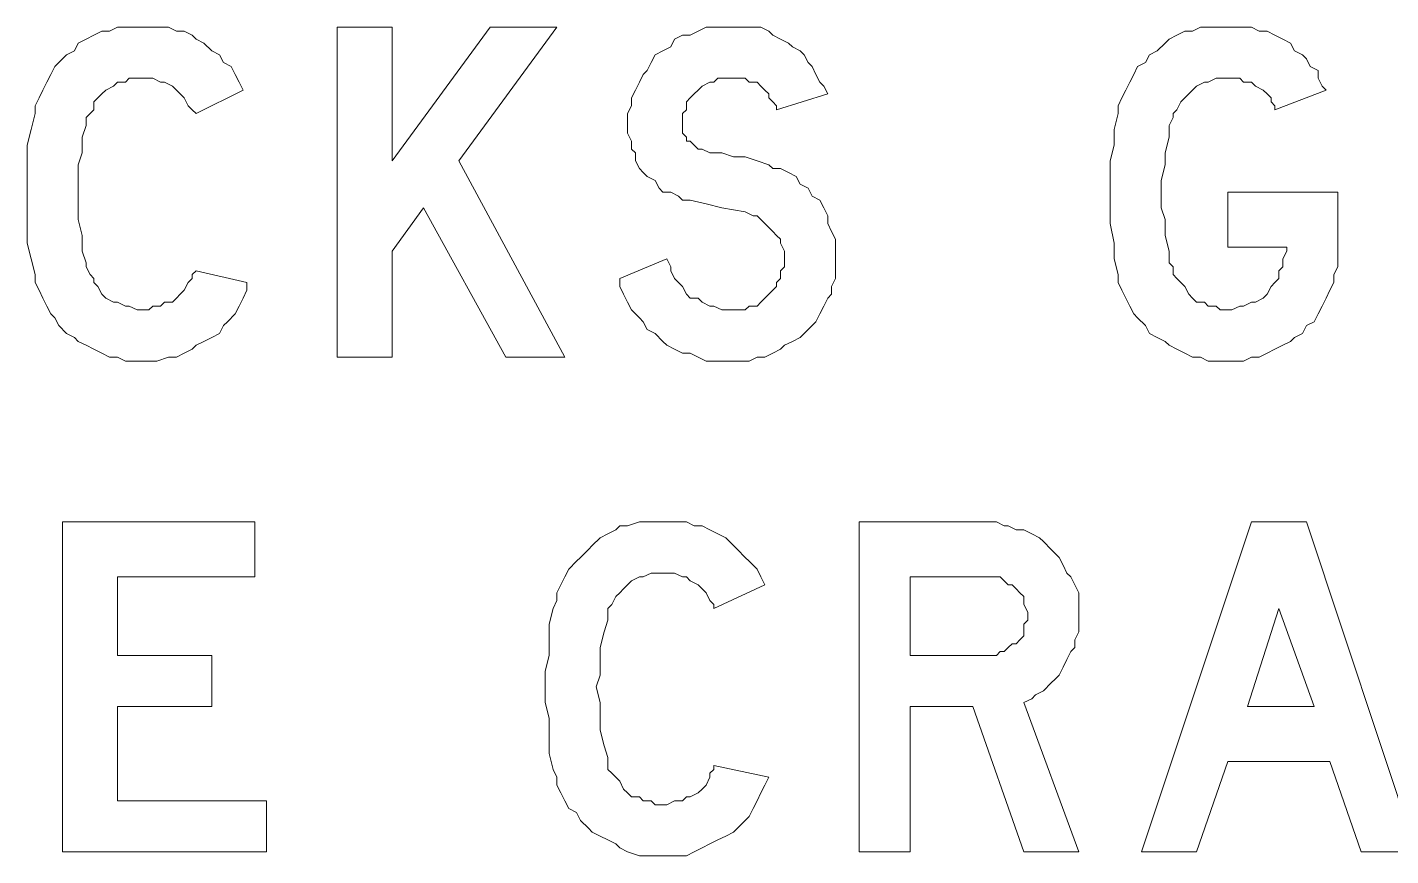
# Model space of a CAD drawing. Extents: x 171 to 1038, y -1303 to 275.
# Drawn here: x 239.63 to 256.17, y 208.59 to 218.63 of the extents above; entities that cross this region are included whole.
import ezdxf

# ---------------------------------------------------------------- set-up
doc = ezdxf.new("R2010")
doc.units = 0
doc.header["$LTSCALE"] = 12
doc.header["$MEASUREMENT"] = 0
doc.layers.get('0').update_dxf_attribs({"linetype": 'CONTINUOUS'})

msp = doc.modelspace()

# ---------------------------------------------------------------- linework, layer by layer
at = {"color": 3, "lineweight": 0}
for points in [[(241.006, 218.631), (240.911, 218.631), (240.816, 218.631), (240.721, 218.631), (240.625, 218.583), (240.53, 218.583), (240.435, 218.536), (240.34, 218.488), (240.245, 218.44), (240.197, 218.345), (240.102, 218.298), (240.007, 218.202), (239.959, 218.155), (239.912, 218.06), (239.864, 217.964), (239.816, 217.869), (239.769, 217.774), (239.721, 217.679), (239.721, 217.584), (239.674, 217.393), (239.626, 217.203), (239.626, 217.012), (239.626, 216.822), (239.626, 216.632), (239.626, 216.441), (239.626, 216.251), (239.626, 216.013), (239.674, 215.823), (239.721, 215.632), (239.721, 215.537), (239.769, 215.442), (239.816, 215.347), (239.864, 215.252), (239.912, 215.156), (239.959, 215.109), (240.007, 215.014), (240.102, 214.918), (240.197, 214.871), (240.245, 214.823), (240.34, 214.776), (240.435, 214.728), (240.53, 214.68), (240.625, 214.633), (240.721, 214.633), (240.816, 214.585), (240.911, 214.585), (241.006, 214.585), (241.101, 214.585), (241.197, 214.585), (241.339, 214.633), (241.435, 214.633), (241.53, 214.68), (241.625, 214.728), (241.673, 214.776), (241.768, 214.823), (241.863, 214.871), (241.958, 214.918), (242.006, 215.014), (242.053, 215.061), (242.148, 215.156), (242.196, 215.252), (242.244, 215.347), (242.291, 215.442), (242.291, 215.537), (241.673, 215.68)], [(241.958, 218.298), (241.863, 218.345), (241.768, 218.44), (241.673, 218.488), (241.625, 218.536), (241.53, 218.583), (241.435, 218.583), (241.339, 218.631), (241.197, 218.631), (241.101, 218.631), (241.006, 218.631)], [(243.386, 218.631), (244.052, 218.631), (244.052, 217.012), (245.242, 218.631), (246.051, 218.631), (244.861, 217.012), (246.146, 214.633), (245.432, 214.633), (244.433, 216.441), (244.052, 215.918), (244.052, 214.633), (243.386, 214.633), (243.386, 218.631), (243.386, 218.631)], [(248.145, 218.631), (248.05, 218.631), (247.955, 218.631), (247.86, 218.631), (247.765, 218.583), (247.669, 218.536), (247.574, 218.536), (247.479, 218.488), (247.431, 218.393), (247.336, 218.345), (247.241, 218.298), (247.193, 218.202), (247.146, 218.107), (247.098, 218.06), (247.051, 217.964), (247.003, 217.869), (246.956, 217.774), (246.956, 217.679), (246.908, 217.584), (246.908, 217.488), (246.908, 217.393), (246.908, 217.346), (246.956, 217.25), (246.956, 217.155), (247.003, 217.108), (247.003, 217.012), (247.051, 216.917), (247.098, 216.87), (247.146, 216.822), (247.241, 216.775), (247.289, 216.679), (247.336, 216.632), (247.431, 216.632), (247.527, 216.584), (247.574, 216.537), (247.669, 216.537)], [(248.716, 217.631), (249.335, 217.822), (249.288, 217.917), (249.24, 217.964), (249.192, 218.06), (249.145, 218.155), (249.097, 218.202), (249.05, 218.298), (249.002, 218.345), (248.907, 218.393), (248.859, 218.44), (248.764, 218.488), (248.669, 218.536), (248.621, 218.583), (248.526, 218.631), (248.431, 218.631), (248.336, 218.631), (248.241, 218.631), (248.145, 218.631)], [(254.19, 218.631), (254.095, 218.631), (253.952, 218.631), (253.857, 218.631), (253.761, 218.583), (253.666, 218.583), (253.571, 218.536), (253.476, 218.488), (253.428, 218.44), (253.333, 218.345), (253.238, 218.298), (253.19, 218.202), (253.095, 218.155), (253.048, 218.06), (253, 217.964), (252.952, 217.869), (252.905, 217.774), (252.857, 217.679), (252.857, 217.584), (252.81, 217.393), (252.81, 217.203), (252.762, 217.012), (252.762, 216.822), (252.762, 216.632), (252.762, 216.441), (252.762, 216.251), (252.81, 216.013), (252.81, 215.823), (252.857, 215.632), (252.857, 215.537), (252.905, 215.442), (252.952, 215.347), (253, 215.252), (253.048, 215.156), (253.095, 215.109), (253.19, 215.014), (253.238, 214.918), (253.333, 214.871), (253.428, 214.823), (253.476, 214.776), (253.571, 214.728), (253.666, 214.68), (253.761, 214.633), (253.857, 214.633), (253.952, 214.585), (254.095, 214.585), (254.19, 214.585), (254.285, 214.585), (254.38, 214.585), (254.475, 214.633), (254.571, 214.633), (254.666, 214.68), (254.761, 214.728), (254.856, 214.776), (254.951, 214.823), (254.999, 214.871), (255.094, 214.918), (255.142, 215.014), (255.237, 215.061), (255.285, 215.156), (255.332, 215.252), (255.38, 215.347), (255.427, 215.442), (255.475, 215.537), (255.475, 215.632), (255.522, 215.727), (255.522, 215.823), (255.522, 216.632), (254.19, 216.632), (254.19, 215.965), (254.904, 215.965)], [(255.094, 218.298), (254.999, 218.345), (254.951, 218.44), (254.856, 218.488), (254.761, 218.536), (254.666, 218.583), (254.571, 218.583), (254.475, 218.631), (254.38, 218.631), (254.285, 218.631), (254.19, 218.631)], [(242.244, 217.869), (242.196, 217.964), (242.148, 218.06), (242.101, 218.155), (242.006, 218.202), (241.958, 218.298)], [(255.38, 217.869), (255.332, 217.917), (255.285, 218.012), (255.285, 218.107), (255.189, 218.155), (255.142, 218.25), (255.094, 218.298)], [(241.006, 218.012), (240.959, 218.012), (240.863, 218.012), (240.816, 217.964), (240.721, 217.964), (240.673, 217.917), (240.578, 217.869), (240.53, 217.822), (240.483, 217.774), (240.435, 217.726), (240.435, 217.631), (240.387, 217.584), (240.34, 217.536), (240.34, 217.441), (240.292, 217.298), (240.292, 217.108), (240.245, 216.965), (240.245, 216.775), (240.245, 216.632), (240.245, 216.441), (240.245, 216.299), (240.292, 216.108), (240.292, 215.918), (240.34, 215.775), (240.34, 215.727), (240.387, 215.632), (240.435, 215.585), (240.435, 215.537), (240.483, 215.489), (240.53, 215.394), (240.578, 215.347), (240.673, 215.299), (240.721, 215.299), (240.816, 215.252), (240.863, 215.252), (240.959, 215.204), (241.006, 215.204), (241.101, 215.204), (241.149, 215.252), (241.244, 215.252), (241.292, 215.299), (241.387, 215.299), (241.435, 215.347), (241.482, 215.394), (241.53, 215.442), (241.577, 215.537), (241.625, 215.585), (241.625, 215.632), (241.673, 215.68)], [(241.482, 217.822), (241.435, 217.869), (241.387, 217.917), (241.292, 217.964), (241.244, 217.964), (241.149, 218.012), (241.101, 218.012), (241.006, 218.012)], [(248.145, 218.012), (248.098, 218.012), (248.003, 218.012), (247.955, 217.964), (247.907, 217.964), (247.812, 217.917), (247.765, 217.869), (247.717, 217.822), (247.669, 217.774), (247.622, 217.726), (247.622, 217.631)], [(248.716, 217.631), (248.716, 217.679), (248.669, 217.726), (248.621, 217.774), (248.621, 217.822), (248.574, 217.869), (248.526, 217.917), (248.479, 217.964), (248.383, 217.964), (248.336, 218.012), (248.288, 218.012), (248.241, 218.012), (248.145, 218.012)], [(254.19, 218.012), (254.095, 218.012), (254.047, 218.012), (253.952, 217.964), (253.904, 217.964), (253.809, 217.917), (253.761, 217.869), (253.714, 217.822), (253.666, 217.774), (253.619, 217.726), (253.571, 217.631), (253.524, 217.584), (253.524, 217.536), (253.476, 217.441), (253.476, 217.298), (253.428, 217.108), (253.428, 216.965), (253.381, 216.775), (253.381, 216.632), (253.381, 216.441), (253.428, 216.299), (253.428, 216.108), (253.476, 215.918), (253.476, 215.775), (253.524, 215.727), (253.524, 215.632), (253.571, 215.585), (253.619, 215.537), (253.666, 215.489), (253.714, 215.394), (253.761, 215.347), (253.809, 215.299), (253.904, 215.299), (253.952, 215.252), (254.047, 215.252), (254.095, 215.204), (254.19, 215.204), (254.237, 215.204), (254.333, 215.252), (254.38, 215.252), (254.475, 215.299), (254.523, 215.299), (254.618, 215.347), (254.666, 215.394), (254.713, 215.489), (254.761, 215.537), (254.809, 215.585), (254.809, 215.68), (254.856, 215.727), (254.856, 215.823), (254.904, 215.918), (254.904, 215.965)], [(254.666, 217.822), (254.618, 217.869), (254.523, 217.917), (254.475, 217.964), (254.38, 217.964), (254.333, 218.012), (254.237, 218.012), (254.19, 218.012)], [(241.673, 217.584), (241.625, 217.631), (241.577, 217.679), (241.53, 217.774), (241.482, 217.822)], [(241.673, 217.584), (242.244, 217.869)], [(254.761, 217.631), (254.761, 217.679), (254.713, 217.726), (254.713, 217.774), (254.666, 217.822)], [(254.761, 217.631), (255.38, 217.869)], [(247.622, 217.631), (247.574, 217.584), (247.574, 217.536), (247.574, 217.488), (247.574, 217.441), (247.574, 217.393), (247.574, 217.346), (247.622, 217.298), (247.622, 217.25), (247.669, 217.25), (247.717, 217.203), (247.765, 217.155)], [(247.384, 215.823), (246.813, 215.585), (246.813, 215.489), (246.86, 215.394), (246.908, 215.299), (246.956, 215.204), (247.051, 215.109), (247.098, 215.061), (247.146, 214.966), (247.241, 214.918), (247.336, 214.823), (247.384, 214.776), (247.479, 214.728), (247.574, 214.68), (247.669, 214.68), (247.765, 214.633), (247.86, 214.585), (247.955, 214.585), (248.098, 214.585), (248.193, 214.585), (248.288, 214.585), (248.383, 214.585), (248.479, 214.633), (248.574, 214.633), (248.669, 214.68), (248.764, 214.728), (248.812, 214.776), (248.907, 214.823), (249.002, 214.871), (249.05, 214.918), (249.145, 215.014), (249.192, 215.061), (249.24, 215.156), (249.288, 215.252), (249.335, 215.347), (249.383, 215.394), (249.383, 215.489), (249.43, 215.585), (249.43, 215.68), (249.43, 215.775), (249.43, 215.87), (249.43, 215.965), (249.43, 216.061), (249.383, 216.156), (249.335, 216.251), (249.335, 216.346), (249.288, 216.441), (249.24, 216.537), (249.145, 216.584), (249.097, 216.679), (249.002, 216.727), (248.954, 216.822), (248.859, 216.87), (248.764, 216.917), (248.669, 216.917), (248.621, 216.965), (248.479, 217.012), (248.336, 217.06), (248.193, 217.06), (248.05, 217.108)], [(247.765, 217.155), (247.812, 217.155), (247.907, 217.108), (247.955, 217.108), (248.05, 217.108)], [(248.05, 216.441), (247.86, 216.489), (247.669, 216.537)], [(248.05, 216.441), (248.336, 216.394)], [(248.812, 215.727), (248.812, 215.823), (248.812, 215.87), (248.812, 215.918), (248.764, 216.013), (248.764, 216.061), (248.716, 216.108), (248.669, 216.156), (248.621, 216.203), (248.574, 216.251), (248.526, 216.299), (248.479, 216.346), (248.431, 216.346), (248.336, 216.394)], [(247.384, 215.823), (247.431, 215.727), (247.431, 215.68), (247.479, 215.585), (247.527, 215.537), (247.574, 215.489), (247.622, 215.394), (247.669, 215.347), (247.765, 215.347), (247.812, 215.299), (247.907, 215.252), (247.955, 215.252), (248.05, 215.204), (248.145, 215.204), (248.193, 215.204), (248.288, 215.204)], [(248.288, 215.204), (248.336, 215.204), (248.383, 215.252), (248.479, 215.252), (248.526, 215.299), (248.574, 215.347), (248.621, 215.394), (248.669, 215.442), (248.716, 215.489), (248.716, 215.537), (248.764, 215.585), (248.764, 215.68), (248.812, 215.727)], [(240.054, 212.634), (242.386, 212.634), (242.386, 211.967), (240.721, 211.967), (240.721, 211.016), (241.863, 211.016), (241.863, 210.397), (240.721, 210.397), (240.721, 209.255), (242.529, 209.255), (242.529, 208.636), (240.054, 208.636), (240.054, 212.634), (240.054, 212.634)], [(247.336, 212.634), (247.241, 212.634), (247.146, 212.634), (247.051, 212.634), (246.908, 212.586), (246.813, 212.586), (246.765, 212.539), (246.67, 212.491), (246.575, 212.443), (246.48, 212.348), (246.432, 212.301), (246.337, 212.205), (246.289, 212.158), (246.194, 212.063), (246.146, 211.967), (246.099, 211.872), (246.051, 211.777), (246.051, 211.682), (246.004, 211.587), (245.956, 211.396), (245.956, 211.206), (245.956, 211.016), (245.908, 210.825), (245.908, 210.635), (245.908, 210.444), (245.956, 210.254), (245.956, 210.016), (245.956, 209.826), (246.004, 209.635), (246.051, 209.54), (246.051, 209.445), (246.099, 209.35), (246.146, 209.255), (246.194, 209.159), (246.289, 209.112), (246.337, 209.017), (246.432, 208.921), (246.48, 208.874), (246.575, 208.826), (246.67, 208.779), (246.765, 208.731), (246.813, 208.683), (246.908, 208.636), (247.051, 208.588), (247.146, 208.588), (247.241, 208.588), (247.336, 208.588), (247.431, 208.588), (247.527, 208.588), (247.622, 208.588), (247.717, 208.636), (247.812, 208.683), (247.907, 208.731), (248.003, 208.779), (248.098, 208.826), (248.193, 208.874), (248.241, 208.921), (248.336, 209.017), (248.383, 209.064), (248.431, 209.159), (248.479, 209.255), (248.526, 209.35), (248.574, 209.445), (248.621, 209.54), (247.955, 209.683)], [(248.241, 212.301), (248.193, 212.348), (248.098, 212.443), (248.003, 212.491), (247.907, 212.539), (247.812, 212.586), (247.717, 212.586), (247.622, 212.634), (247.527, 212.634), (247.431, 212.634), (247.336, 212.634)], [(249.716, 212.634), (251.287, 212.634)], [(251.715, 210.444), (252.381, 208.636), (251.715, 208.636), (251.096, 210.397), (250.335, 210.397), (250.335, 208.636), (249.716, 208.636), (249.716, 212.634)], [(252.381, 211.492), (252.381, 211.587), (252.381, 211.682), (252.381, 211.777), (252.334, 211.872), (252.286, 211.967), (252.238, 212.015), (252.191, 212.11), (252.143, 212.205), (252.096, 212.253), (252.048, 212.301), (251.953, 212.396), (251.905, 212.443), (251.81, 212.491), (251.715, 212.539), (251.62, 212.539), (251.525, 212.586), (251.477, 212.586), (251.382, 212.634), (251.287, 212.634)], [(253.143, 208.636), (254.475, 212.634), (255.142, 212.634), (256.474, 208.636), (255.808, 208.636), (255.427, 209.731), (254.19, 209.731), (253.809, 208.636), (253.143, 208.636), (253.143, 208.636)], [(248.574, 211.872), (248.526, 211.967), (248.479, 212.063), (248.383, 212.158), (248.336, 212.205), (248.241, 212.301)], [(247.336, 212.015), (247.241, 212.015), (247.193, 212.015), (247.098, 211.967), (247.051, 211.967), (246.956, 211.92), (246.908, 211.872), (246.86, 211.825), (246.813, 211.777), (246.765, 211.73), (246.718, 211.634), (246.67, 211.587), (246.67, 211.539), (246.67, 211.444), (246.622, 211.301), (246.575, 211.111), (246.575, 210.968), (246.575, 210.778), (246.527, 210.635), (246.575, 210.444), (246.575, 210.302), (246.575, 210.111), (246.622, 209.921), (246.67, 209.778), (246.67, 209.731), (246.67, 209.635), (246.718, 209.588), (246.765, 209.54), (246.813, 209.493), (246.86, 209.397), (246.908, 209.35), (246.956, 209.302), (247.051, 209.302), (247.098, 209.255), (247.193, 209.255), (247.241, 209.207), (247.336, 209.207), (247.384, 209.207), (247.479, 209.255), (247.574, 209.255), (247.622, 209.302), (247.669, 209.302), (247.765, 209.35), (247.812, 209.397), (247.86, 209.445), (247.907, 209.54), (247.907, 209.588), (247.955, 209.635), (247.955, 209.683)], [(247.812, 211.825), (247.765, 211.872), (247.669, 211.92), (247.622, 211.967), (247.574, 211.967), (247.479, 212.015), (247.384, 212.015), (247.336, 212.015)], [(247.955, 211.587), (248.574, 211.872)], [(250.335, 211.967), (251.287, 211.967)], [(251.287, 211.016), (250.335, 211.016), (250.335, 211.967)], [(251.763, 211.492), (251.763, 211.539), (251.715, 211.634), (251.715, 211.682), (251.715, 211.73), (251.667, 211.777), (251.62, 211.825), (251.572, 211.872), (251.525, 211.872), (251.477, 211.92), (251.429, 211.967), (251.382, 211.967), (251.334, 211.967), (251.287, 211.967)], [(247.955, 211.587), (247.955, 211.634), (247.907, 211.682), (247.86, 211.777), (247.812, 211.825)], [(255.237, 210.397), (254.428, 210.397), (254.809, 211.587), (255.237, 210.397), (255.237, 210.397)], [(251.287, 211.016), (251.334, 211.016), (251.382, 211.016), (251.429, 211.063), (251.477, 211.063), (251.525, 211.111), (251.572, 211.158), (251.62, 211.158), (251.667, 211.206), (251.715, 211.254), (251.715, 211.349), (251.715, 211.396), (251.763, 211.444), (251.763, 211.492)], [(251.715, 210.444), (251.81, 210.492), (251.858, 210.54), (251.953, 210.587), (252.048, 210.682), (252.096, 210.73), (252.143, 210.778), (252.191, 210.873), (252.238, 210.968), (252.286, 211.063), (252.334, 211.111), (252.334, 211.206), (252.381, 211.301), (252.381, 211.396), (252.381, 211.492)]]:
    msp.add_lwpolyline(points, dxfattribs=at)

doc.saveas('drawing.dxf')
